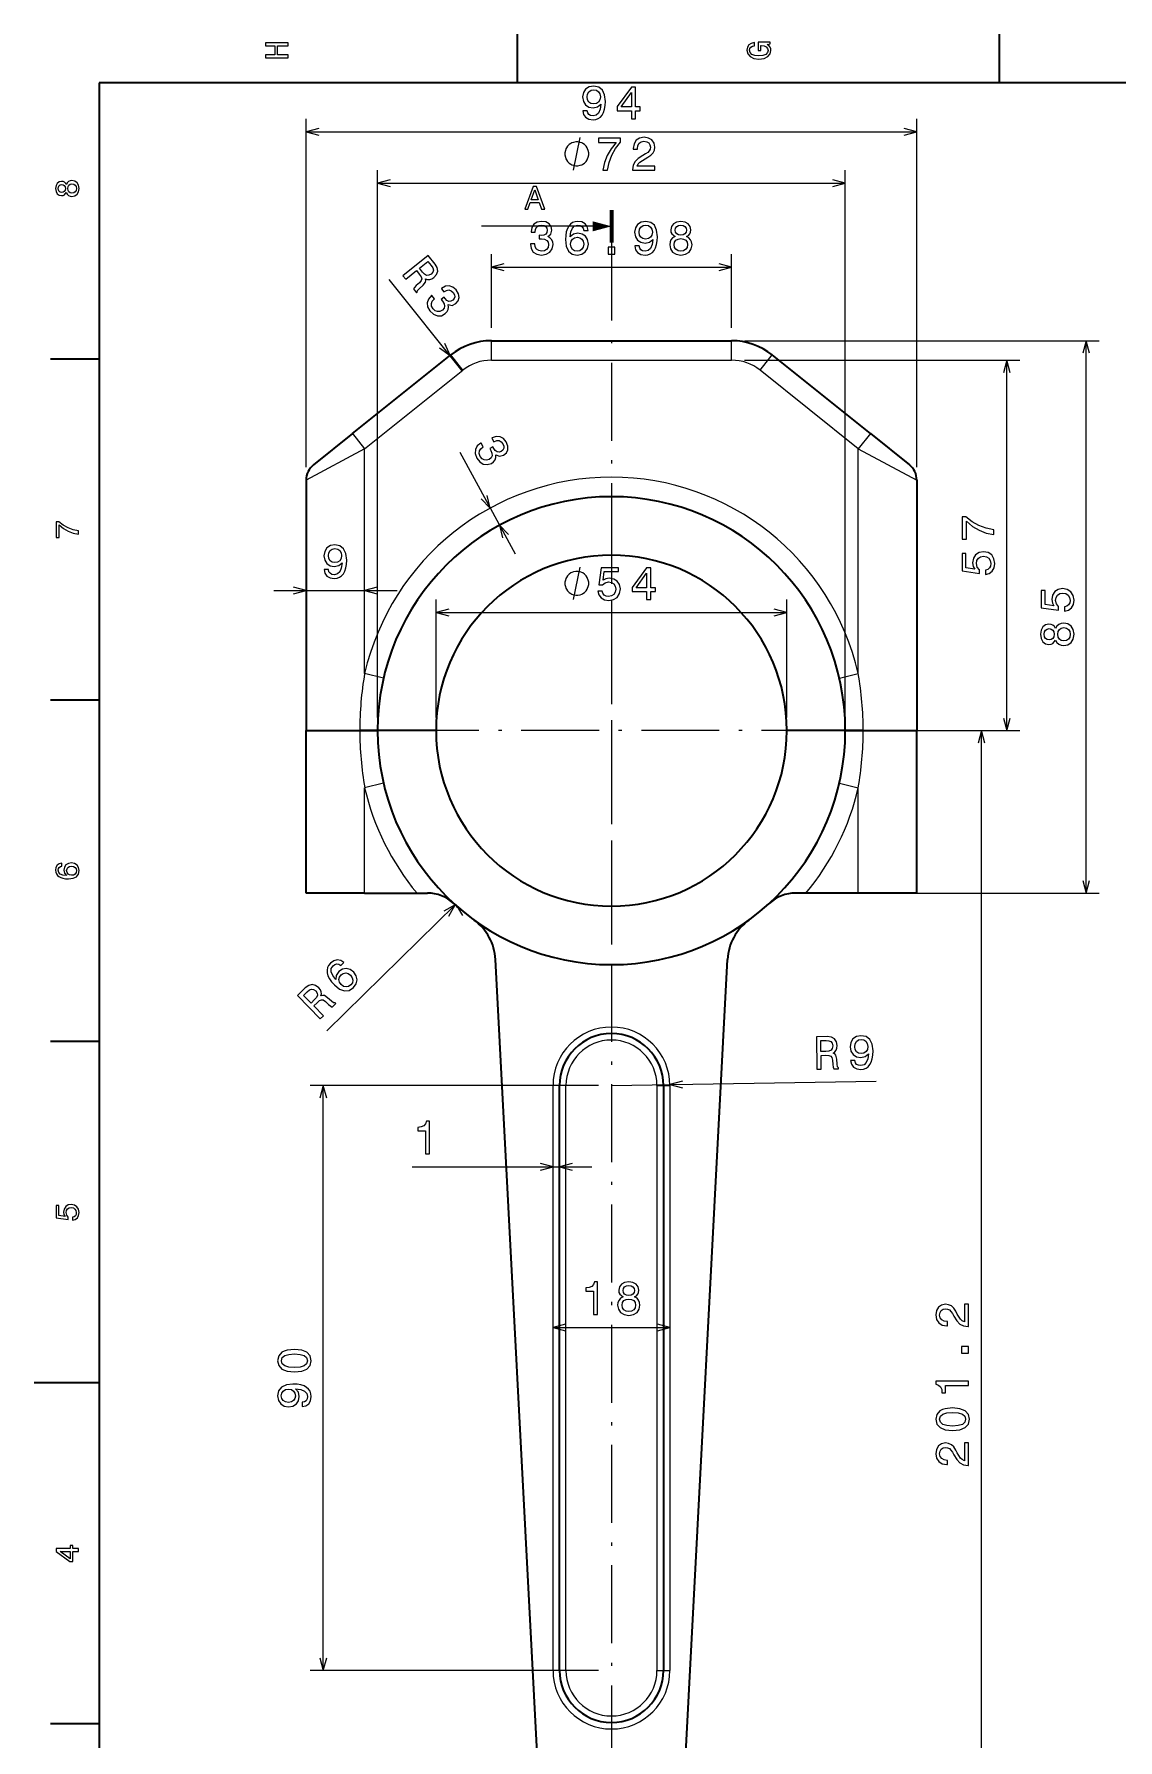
# Model space of a CAD drawing. Extents: x 0 to 594, y 0 to 420.
# Drawn here: x 0 to 166.8, y 155.1 to 417.5 of the extents above; entities that cross this region are included whole.
import ezdxf

# ---------------------------------------------------------------- set-up
doc = ezdxf.new("R2010")
doc.units = 0
doc.linetypes.add('DASHDOT', pattern=[18.5, 12, -3, 0.5, -3])

msp = doc.modelspace()

# ---------------------------------------------------------------- linework, layer by layer
at = {"color": 7, "lineweight": 35, "ltscale": 0.1875}
for p, q in [((74.4, 410), (74.4, 417.5)), ((148.6, 410), (148.6, 417.5)), ((10, 367.5), (2.5, 367.5)), ((10, 315), (2.5, 315)), ((10, 262.5), (2.5, 262.5)), ((10, 157.5), (2.5, 157.5))]:
    msp.add_line(p, q, dxfattribs=at)
at = {"color": 7, "lineweight": 35}
for p, q in [((584, 410), (10, 410)), ((10, 410), (10, 10)), ((70.39, 370.33), (107.38, 370.33)), ((41.88, 348.88), (41.88, 310.33)), ((135.88, 348.88), (135.88, 310.33)), ((41.88, 285.33), (41.88, 310.33)), ((135.88, 285.33), (135.88, 310.33)), ((78.4, 134.53), (71.03, 275.13)), ((99.37, 134.53), (106.74, 275.13)), ((80.88, 165.73), (80.88, 255.73)), ((96.88, 255.73), (96.88, 165.73))]:
    msp.add_line(p, q, dxfattribs=at)
at = {"color": 7, "lineweight": 13}
for p, q in [((41.88, 350.88), (41.88, 404.47)), ((135.88, 350.88), (135.88, 404.47)), ((41.88, 402.47), (135.88, 402.47)), ((52.88, 312.33), (52.88, 396.58)), ((124.88, 312.33), (124.88, 396.58)), ((52.88, 394.58), (124.88, 394.58)), ((70.39, 381.66), (107.38, 381.66)), ((109.38, 370.33), (163.95, 370.33)), ((161.95, 285.33), (161.95, 370.33)), ((70.39, 367.33), (107.38, 367.33)), ((109.38, 367.33), (151.75, 367.33)), ((149.75, 310.33), (149.75, 367.33)), ((50.88, 319.1), (50.88, 353.68)), ((126.88, 319.1), (126.88, 353.68)), ((61.88, 328.5), (115.88, 328.5)), ((125.98, 310.33), (147.83, 310.33)), ((126.88, 310.33), (151.75, 310.33)), ((145.83, 109.13), (145.83, 310.33)), ((64.84, 283.52), (45.05, 264.17)), ((128.88, 285.33), (163.95, 285.33)), ((86.88, 255.73), (42.52, 255.73)), ((44.52, 165.73), (44.52, 255.73)), ((79.88, 165.73), (79.88, 255.73)), ((81.88, 165.73), (81.88, 255.73)), ((88.88, 255.73), (129.65, 256.39)), ((95.88, 255.73), (95.88, 165.73)), ((97.88, 255.73), (97.88, 165.73)), ((58.19, 243.22), (85.88, 243.22)), ((86.88, 165.73), (42.52, 165.73))]:
    msp.add_line(p, q, dxfattribs=at)
at = {"color": 7, "lineweight": 100, "ltscale": 0.125}
msp.add_line((88.88, 390.43), (88.88, 385.43), dxfattribs=at)
at = {"color": 7, "lineweight": 13, "ltscale": 0.427555}
msp.add_line((85.99, 387.93), (68.88, 387.93), dxfattribs=at)
at = {"color": 7, "lineweight": 13, "ltscale": 0.283294}
for p, q in [((70.39, 372.33), (70.39, 383.66)), ((107.38, 372.33), (107.38, 383.66))]:
    msp.add_line(p, q, dxfattribs=at)
at = {"color": 7, "linetype": 'DASHDOT', "lineweight": 13}
for p, q in [((88.88, 385.43), (88.88, 37.25)), ((88.88, 345.43), (88.88, 275.23)), ((123.98, 310.33), (53.78, 310.33))]:
    msp.add_line(p, q, dxfattribs=at)
at = {"color": 7, "lineweight": 13, "ltscale": 0.45}
for p, q in [((65.91, 365.7), (54.66, 379.76)), ((79.88, 218.51), (97.88, 218.51))]:
    msp.add_line(p, q, dxfattribs=at)
at = {"color": 7, "lineweight": 13, "ltscale": 0.075}
for p, q in [((70.39, 367.33), (70.39, 370.33)), ((107.38, 367.33), (107.38, 370.33)), ((66.02, 365.79), (64.14, 368.13)), ((111.75, 365.79), (113.62, 368.13)), ((49.01, 356.03), (50.88, 353.68)), ((128.76, 356.03), (126.88, 353.68)), ((53.81, 318.43), (50.88, 319.1)), ((123.96, 318.43), (126.88, 319.1)), ((53.81, 302.23), (50.88, 301.55)), ((123.96, 302.23), (126.88, 301.55))]:
    msp.add_line(p, q, dxfattribs=at)
at = {"color": 7, "lineweight": 35, "ltscale": 0.484555}
for p, q in [((49.01, 356.03), (64.14, 368.13)), ((128.76, 356.03), (113.62, 368.13))]:
    msp.add_line(p, q, dxfattribs=at)
at = {"color": 7, "lineweight": 13, "ltscale": 0.484554}
for p, q in [((50.88, 353.68), (66.02, 365.79)), ((126.88, 353.68), (111.75, 365.79))]:
    msp.add_line(p, q, dxfattribs=at)
at = {"color": 7, "lineweight": 35, "ltscale": 0.192094}
for p, q in [((49.01, 356.03), (43.01, 351.23)), ((128.76, 356.03), (134.76, 351.23))]:
    msp.add_line(p, q, dxfattribs=at)
at = {"color": 7, "lineweight": 13, "ltscale": 0.254999}
for p, q in [((50.88, 353.68), (41.88, 348.88)), ((126.88, 353.68), (135.88, 348.88))]:
    msp.add_line(p, q, dxfattribs=at)
at = {"color": 7, "lineweight": 13, "ltscale": 0.445341}
msp.add_line((65.52, 353.19), (74.05, 337.54), dxfattribs=at)
at = {"color": 7, "lineweight": 13, "ltscale": 0.475}
msp.add_line((36.88, 331.89), (55.88, 331.89), dxfattribs=at)
at = {"color": 7, "lineweight": 13, "ltscale": 0.45447}
for p, q in [((61.88, 312.33), (61.88, 330.5)), ((115.88, 312.33), (115.88, 330.5))]:
    msp.add_line(p, q, dxfattribs=at)
at = {"color": 7, "lineweight": 35, "ltscale": 0.20625}
for p, q in [((41.88, 310.33), (50.13, 310.33)), ((127.63, 310.33), (135.88, 310.33)), ((127.63, 310.33), (135.88, 310.33))]:
    msp.add_line(p, q, dxfattribs=at)
at = {"color": 7, "lineweight": 35, "ltscale": 0.206251}
msp.add_line((41.88, 310.33), (50.13, 310.33), dxfattribs=at)
at = {"color": 7, "lineweight": 35, "ltscale": 0.06875}
for p, q in [((50.13, 310.33), (52.88, 310.33)), ((127.63, 310.33), (124.88, 310.33)), ((124.88, 310.33), (127.63, 310.33))]:
    msp.add_line(p, q, dxfattribs=at)
at = {"color": 7, "lineweight": 35, "ltscale": 0.068749}
msp.add_line((52.88, 310.33), (50.13, 310.33), dxfattribs=at)
at = {"color": 7, "lineweight": 35, "ltscale": 0.225}
for p, q in [((61.88, 310.33), (52.88, 310.33)), ((61.88, 310.33), (52.88, 310.33)), ((124.88, 310.33), (115.88, 310.33)), ((124.88, 310.33), (115.88, 310.33)), ((50.88, 285.33), (41.88, 285.33)), ((135.88, 285.33), (126.88, 285.33))]:
    msp.add_line(p, q, dxfattribs=at)
at = {"color": 7, "lineweight": 13, "ltscale": 0.405626}
for p, q in [((50.88, 285.33), (50.88, 301.55)), ((126.88, 285.33), (126.88, 301.55))]:
    msp.add_line(p, q, dxfattribs=at)
at = {"color": 7, "lineweight": 35, "ltscale": 0.201669}
for p, q in [((50.88, 285.33), (58.95, 285.33)), ((126.88, 285.33), (118.82, 285.33))]:
    msp.add_line(p, q, dxfattribs=at)
at = {"color": 7, "lineweight": 35, "ltscale": 0.0399}
for p, q in [((58.95, 285.33), (60.55, 285.33)), ((118.82, 285.33), (117.22, 285.33))]:
    msp.add_line(p, q, dxfattribs=at)
at = {"color": 7, "lineweight": 13, "ltscale": 0.025}
for p, q in [((80.88, 255.73), (79.88, 255.73)), ((81.88, 255.73), (80.88, 255.73)), ((95.88, 255.73), (96.88, 255.73)), ((96.88, 255.73), (97.88, 255.73)), ((80.88, 165.73), (79.88, 165.73)), ((81.88, 165.73), (80.88, 165.73)), ((95.88, 165.73), (96.88, 165.73)), ((96.88, 165.73), (97.88, 165.73))]:
    msp.add_line(p, q, dxfattribs=at)
at = {"color": 7, "lineweight": 35, "ltscale": 0.25}
msp.add_line((10, 210), (0, 210), dxfattribs=at)
at = {"color": 7, "lineweight": 13}
for points in [[(39.13, 413.83), (39.13, 414.3), (37.49, 414.3), (37.49, 415.7), (39.13, 415.7), (39.13, 416.16), (35.63, 416.16), (35.63, 415.7), (37.06, 415.7), (37.06, 414.3), (35.63, 414.3), (35.63, 413.83)], [(112.86, 415.92), (113.33, 416.01), (113.33, 416.26), (111.44, 416.26), (111.44, 414.98), (111.87, 414.98), (111.87, 415.77), (111.9, 415.77), (112.36, 415.71), (112.71, 415.55), (112.92, 415.3), (113, 414.99), (112.9, 414.65), (112.63, 414.38), (112.18, 414.21), (111.57, 414.15), (110.96, 414.21), (110.51, 414.38), (110.24, 414.65), (110.14, 415.02), (110.19, 415.27), (110.33, 415.48), (110.57, 415.63), (110.89, 415.72), (110.89, 416.22), (110.4, 416.08), (110.04, 415.84), (109.82, 415.49), (109.74, 415.05), (109.86, 414.48), (110.23, 414.04), (110.81, 413.76), (111.58, 413.67), (112.36, 413.76), (112.94, 414.04), (113.31, 414.45), (113.43, 414.96), (113.39, 415.25), (113.29, 415.51), (113.11, 415.73)], [(84.49, 405.71), (84.59, 405.14), (84.9, 404.7), (85.39, 404.43), (86.04, 404.33), (86.47, 404.38), (86.85, 404.51), (87.17, 404.73), (87.45, 405.05), (87.66, 405.44), (87.82, 405.93), (87.92, 406.5), (87.95, 407.14), (87.83, 408.16), (87.48, 408.9), (86.91, 409.35), (86.14, 409.51), (85.44, 409.38), (84.9, 409.03), (84.56, 408.5), (84.44, 407.83), (84.56, 407.14), (84.9, 406.61), (85.4, 406.28), (86.04, 406.17), (86.72, 406.31), (87.23, 406.73), (87.12, 405.93), (86.88, 405.36), (86.53, 405.02), (86.05, 404.91), (85.67, 404.96), (85.4, 405.12), (85.22, 405.37), (85.15, 405.71)], [(85.14, 407.84), (85.21, 408.28), (85.42, 408.64), (85.73, 408.86), (86.14, 408.94), (86.57, 408.86), (86.89, 408.64), (87.09, 408.29), (87.17, 407.84), (87.09, 407.39), (86.89, 407.05), (86.56, 406.84), (86.12, 406.77), (85.72, 406.84), (85.42, 407.05), (85.21, 407.38)], [(91.95, 404.47), (92.6, 404.47), (92.6, 405.71), (93.31, 405.71), (93.31, 406.29), (92.6, 406.29), (92.6, 409.36), (91.94, 409.36), (89.75, 406.34), (89.75, 405.71), (91.95, 405.71)], [(90.36, 406.29), (91.95, 408.53), (91.95, 406.29)], [(92.13, 396.58), (95.56, 396.58), (95.56, 397.2), (92.85, 397.2), (93, 397.54), (93.26, 397.82), (94.06, 398.33), (94.48, 398.55), (94.96, 398.86), (95.3, 399.22), (95.49, 399.64), (95.56, 400.13), (95.44, 400.73), (95.1, 401.21), (94.58, 401.51), (93.91, 401.62), (93.22, 401.49), (92.7, 401.16), (92.36, 400.62), (92.24, 399.9), (92.24, 399.8), (92.9, 399.8), (92.9, 399.86), (92.96, 400.35), (93.16, 400.71), (93.47, 400.94), (93.88, 401.02), (94.3, 400.95), (94.61, 400.77), (94.81, 400.49), (94.88, 400.13), (94.83, 399.8), (94.69, 399.52), (94.46, 399.28), (94.14, 399.06), (93.72, 398.83), (93.01, 398.38), (92.52, 397.91), (92.22, 397.33), (92.13, 396.6)], [(85.38, 399.08), (85.38, 399.25), (85.3, 399.58), (85.21, 399.83), (85.13, 400), (84.96, 400.25), (84.71, 400.5), (84.46, 400.66), (84.3, 400.75), (84.05, 400.83), (83.71, 400.91), (83.55, 400.91), (83.38, 400.91), (83.05, 400.83), (82.8, 400.75), (82.63, 400.66), (82.38, 400.5), (82.13, 400.25), (81.96, 400), (81.88, 399.83), (81.8, 399.58), (81.71, 399.25), (81.71, 399.08), (81.71, 398.91), (81.8, 398.58), (81.88, 398.33), (81.96, 398.16), (82.13, 397.91), (82.38, 397.66), (82.63, 397.5), (82.8, 397.41), (83.05, 397.33), (83.38, 397.25), (83.55, 397.25), (83.71, 397.25), (84.05, 397.33), (84.3, 397.41), (84.46, 397.5), (84.71, 397.66), (84.96, 397.91), (85.13, 398.16), (85.21, 398.33), (85.3, 398.58), (85.38, 398.91)], [(87.55, 396.58), (88.27, 396.58), (88.51, 397.77), (88.93, 398.88), (89.52, 399.91), (90.29, 400.88), (90.29, 401.47), (86.86, 401.47), (86.86, 400.82), (89.6, 400.82), (88.81, 399.84), (88.21, 398.83), (87.79, 397.75)], [(4.95, 393.12), (5.09, 392.87), (5.28, 392.69), (5.53, 392.58), (5.83, 392.54), (6.28, 392.63), (6.63, 392.86), (6.85, 393.24), (6.93, 393.75), (6.85, 394.26), (6.63, 394.64), (6.28, 394.87), (5.83, 394.96), (5.53, 394.91), (5.28, 394.81), (5.09, 394.63), (4.95, 394.38), (4.83, 394.58), (4.66, 394.72), (4.46, 394.8), (4.21, 394.83), (3.85, 394.75), (3.57, 394.54), (3.38, 394.2), (3.31, 393.75), (3.38, 393.3), (3.57, 392.95), (3.85, 392.74), (4.21, 392.66), (4.46, 392.69), (4.66, 392.77)], [(4.25, 393.14), (4.03, 393.18), (3.86, 393.3), (3.75, 393.49), (3.71, 393.75), (3.75, 394), (3.86, 394.19), (4.03, 394.31), (4.25, 394.36), (4.48, 394.31), (4.65, 394.19), (4.77, 394), (4.81, 393.75), (4.77, 393.49), (4.65, 393.3), (4.48, 393.18)], [(5.82, 393.03), (5.55, 393.07), (5.35, 393.22), (5.22, 393.45), (5.17, 393.75), (5.22, 394.05), (5.35, 394.27), (5.55, 394.42), (5.82, 394.47), (6.11, 394.42), (6.32, 394.27), (6.47, 394.05), (6.51, 393.75), (6.47, 393.45), (6.32, 393.22), (6.11, 393.07)], [(75.54, 390.55), (76, 390.55), (76.37, 391.58), (77.76, 391.58), (78.13, 390.55), (78.61, 390.55), (77.33, 394.06), (76.81, 394.06)], [(76.53, 392.01), (77.07, 393.55), (77.61, 392.01)], [(76.39, 385.23), (76.39, 385.18), (76.51, 384.49), (76.85, 383.97), (77.38, 383.64), (78.09, 383.51), (78.84, 383.64), (79.4, 383.95), (79.76, 384.46), (79.89, 385.11), (79.83, 385.53), (79.67, 385.88), (79.41, 386.14), (79.07, 386.34), (79.53, 386.73), (79.7, 387.35), (79.59, 387.91), (79.28, 388.33), (78.78, 388.6), (78.09, 388.69), (77.44, 388.58), (76.94, 388.26), (76.62, 387.76), (76.51, 387.09), (76.51, 387.04), (77.15, 387.04), (77.21, 387.5), (77.39, 387.83), (77.7, 388.03), (78.12, 388.1), (78.5, 388.05), (78.77, 387.89), (78.94, 387.65), (79, 387.32), (78.94, 386.96), (78.76, 386.73), (78.46, 386.58), (78.05, 386.54), (77.77, 386.55), (77.77, 385.98), (78.12, 385.99), (78.58, 385.93), (78.92, 385.75), (79.12, 385.47), (79.19, 385.11), (79.11, 384.69), (78.9, 384.38), (78.57, 384.18), (78.13, 384.12), (77.68, 384.19), (77.34, 384.41), (77.14, 384.75), (77.06, 385.23)], [(85.28, 387.31), (85.14, 387.89), (84.82, 388.33), (84.33, 388.6), (83.7, 388.69), (83.27, 388.64), (82.9, 388.51), (82.58, 388.28), (82.31, 387.97), (82.09, 387.57), (81.93, 387.09), (81.83, 386.52), (81.8, 385.88), (81.92, 384.85), (82.27, 384.11), (82.84, 383.66), (83.62, 383.51), (84.32, 383.64), (84.85, 383.98), (85.2, 384.51), (85.32, 385.19), (85.2, 385.88), (84.86, 386.4), (84.35, 386.73), (83.72, 386.85), (83.03, 386.7), (82.52, 386.29), (82.63, 387.09), (82.86, 387.66), (83.21, 387.99), (83.7, 388.11), (84.06, 388.05), (84.34, 387.9), (84.52, 387.65), (84.61, 387.31)], [(92.49, 384.9), (92.6, 384.33), (92.91, 383.89), (93.4, 383.61), (94.05, 383.51), (94.47, 383.56), (94.85, 383.69), (95.18, 383.92), (95.45, 384.23), (95.67, 384.63), (95.83, 385.12), (95.92, 385.68), (95.96, 386.33), (95.83, 387.35), (95.48, 388.09), (94.92, 388.53), (94.15, 388.69), (93.44, 388.56), (92.91, 388.22), (92.56, 387.68), (92.45, 387.01), (92.56, 386.32), (92.9, 385.8), (93.41, 385.47), (94.05, 385.36), (94.72, 385.49), (95.24, 385.91), (95.12, 385.11), (94.89, 384.54), (94.54, 384.2), (94.05, 384.1), (93.68, 384.15), (93.41, 384.31), (93.23, 384.56), (93.15, 384.9)], [(98.66, 386.35), (98.3, 386.15), (98.04, 385.87), (97.89, 385.52), (97.84, 385.09), (97.95, 384.45), (98.28, 383.95), (98.82, 383.64), (99.56, 383.51), (100.29, 383.64), (100.83, 383.95), (101.16, 384.45), (101.28, 385.09), (101.22, 385.52), (101.07, 385.87), (100.81, 386.15), (100.45, 386.35), (100.74, 386.52), (100.94, 386.76), (101.06, 387.05), (101.11, 387.4), (100.99, 387.92), (100.69, 388.33), (100.2, 388.59), (99.56, 388.69), (98.91, 388.59), (98.42, 388.33), (98.11, 387.92), (98, 387.4), (98.04, 387.05), (98.16, 386.76)], [(84.62, 385.18), (84.54, 384.73), (84.34, 384.39), (84.01, 384.15), (83.61, 384.08), (83.19, 384.15), (82.86, 384.38), (82.65, 384.72), (82.59, 385.18), (82.66, 385.62), (82.86, 385.96), (83.19, 386.18), (83.64, 386.26), (84.03, 386.18), (84.34, 385.97), (84.54, 385.63)], [(93.15, 387.02), (93.22, 387.47), (93.42, 387.82), (93.74, 388.05), (94.15, 388.12), (94.57, 388.05), (94.9, 387.82), (95.1, 387.48), (95.18, 387.03), (95.1, 386.58), (94.9, 386.24), (94.57, 386.03), (94.13, 385.96), (93.73, 386.03), (93.42, 386.24), (93.22, 386.57)], [(98.53, 385.11), (98.59, 385.49), (98.8, 385.78), (99.13, 385.96), (99.56, 386.03), (99.98, 385.96), (100.31, 385.78), (100.52, 385.49), (100.59, 385.11), (100.52, 384.69), (100.31, 384.39), (99.98, 384.18), (99.56, 384.12), (99.13, 384.18), (98.8, 384.39), (98.59, 384.69)], [(98.69, 387.35), (98.74, 387.66), (98.92, 387.91), (99.19, 388.06), (99.56, 388.12), (99.92, 388.06), (100.19, 387.91), (100.36, 387.66), (100.43, 387.35), (100.36, 387.02), (100.19, 386.77), (99.92, 386.6), (99.56, 386.55), (99.19, 386.61), (98.92, 386.77), (98.74, 387.02)], [(56.78, 380.31), (57.2, 379.79), (58.85, 381.11), (59.27, 380.58), (59.57, 380.17), (59.69, 379.86), (59.61, 379.57), (59.33, 379.25), (58.84, 378.82), (58.54, 378.52), (58.39, 378.29), (58.87, 377.7), (58.97, 377.79), (59.03, 378.04), (59.28, 378.32), (59.88, 378.87), (60.27, 379.34), (60.32, 379.58), (60.26, 379.87), (60.58, 379.76), (60.9, 379.76), (61.23, 379.86), (61.56, 380.06), (61.97, 380.52), (62.14, 381.03), (62.06, 381.57), (61.73, 382.13), (60.68, 383.44)], [(88.39, 383.66), (89.38, 383.66), (89.38, 384.73), (88.39, 384.73)], [(61.13, 381.9), (61.37, 381.53), (61.46, 381.2), (61.38, 380.89), (61.11, 380.59), (60.74, 380.39), (60.42, 380.38), (60.12, 380.56), (59.8, 380.89), (59.32, 381.49), (60.62, 382.53)], [(61.21, 377.29), (61.17, 377.26), (60.7, 376.74), (60.51, 376.15), (60.58, 375.53), (60.93, 374.9), (61.49, 374.39), (62.09, 374.15), (62.71, 374.18), (63.3, 374.49), (63.59, 374.8), (63.76, 375.14), (63.81, 375.51), (63.74, 375.9), (64.34, 375.77), (64.93, 376.03), (65.3, 376.47), (65.44, 376.97), (65.33, 377.54), (64.97, 378.13), (64.48, 378.57), (63.92, 378.76), (63.32, 378.7), (62.73, 378.36), (62.69, 378.33), (63.09, 377.83), (63.49, 378.07), (63.86, 378.13), (64.21, 378.02), (64.53, 377.74), (64.72, 377.41), (64.78, 377.1), (64.69, 376.82), (64.47, 376.56), (64.15, 376.39), (63.86, 376.38), (63.56, 376.52), (63.27, 376.82), (63.1, 377.04), (62.65, 376.68), (62.88, 376.42), (63.12, 376.02), (63.19, 375.65), (63.1, 375.32), (62.86, 375.03), (62.48, 374.83), (62.11, 374.8), (61.75, 374.94), (61.43, 375.24), (61.2, 375.64), (61.16, 376.04), (61.3, 376.41), (61.62, 376.77)], [(68.83, 354.58), (68.78, 354.56), (68.23, 354.13), (67.94, 353.58), (67.9, 352.96), (68.13, 352.28), (68.6, 351.68), (69.14, 351.34), (69.76, 351.26), (70.39, 351.46), (70.74, 351.71), (70.96, 352.02), (71.07, 352.37), (71.08, 352.77), (71.65, 352.54), (72.27, 352.7), (72.71, 353.06), (72.94, 353.53), (72.93, 354.1), (72.68, 354.76), (72.27, 355.27), (71.75, 355.56), (71.15, 355.6), (70.51, 355.37), (70.47, 355.35), (70.78, 354.79), (71.21, 354.96), (71.59, 354.95), (71.91, 354.78), (72.18, 354.44), (72.31, 354.09), (72.3, 353.77), (72.17, 353.51), (71.91, 353.29), (71.57, 353.18), (71.28, 353.22), (71, 353.42), (70.77, 353.76), (70.64, 354.01), (70.14, 353.74), (70.32, 353.43), (70.48, 353), (70.49, 352.62), (70.34, 352.31), (70.06, 352.07), (69.65, 351.94), (69.28, 351.98), (68.95, 352.17), (68.68, 352.53), (68.53, 352.96), (68.56, 353.36), (68.76, 353.71), (69.14, 354)], [(6.83, 340.55), (6.83, 341.06), (6, 341.22), (5.22, 341.52), (4.5, 341.93), (3.83, 342.47), (3.41, 342.47), (3.41, 340.07), (3.87, 340.07), (3.87, 341.99), (4.55, 341.43), (5.26, 341.01), (6.02, 340.72)], [(147.75, 340.49), (147.75, 341.22), (146.56, 341.46), (145.45, 341.88), (144.42, 342.47), (143.45, 343.24), (142.86, 343.24), (142.86, 339.81), (143.51, 339.81), (143.51, 342.55), (144.48, 341.75), (145.5, 341.16), (146.58, 340.74)], [(44.65, 335.13), (44.76, 334.56), (45.07, 334.12), (45.56, 333.85), (46.21, 333.75), (46.64, 333.8), (47.02, 333.93), (47.34, 334.15), (47.62, 334.47), (47.83, 334.87), (47.99, 335.36), (48.08, 335.92), (48.12, 336.57), (48, 337.58), (47.64, 338.32), (47.08, 338.77), (46.31, 338.93), (45.61, 338.8), (45.07, 338.45), (44.73, 337.92), (44.61, 337.25), (44.73, 336.56), (45.06, 336.03), (45.57, 335.7), (46.21, 335.59), (46.89, 335.73), (47.4, 336.15), (47.28, 335.35), (47.05, 334.78), (46.7, 334.44), (46.22, 334.33), (45.84, 334.38), (45.57, 334.54), (45.39, 334.79), (45.32, 335.13)], [(45.31, 337.26), (45.38, 337.71), (45.58, 338.06), (45.9, 338.28), (46.31, 338.36), (46.74, 338.28), (47.06, 338.06), (47.26, 337.71), (47.34, 337.27), (47.26, 336.81), (47.06, 336.47), (46.73, 336.26), (46.29, 336.19), (45.89, 336.26), (45.58, 336.47), (45.38, 336.8)], [(146.44, 334.37), (147.03, 334.53), (147.5, 334.88), (147.78, 335.4), (147.89, 336.06), (147.76, 336.79), (147.41, 337.36), (146.85, 337.72), (146.13, 337.86), (145.46, 337.73), (144.93, 337.39), (144.59, 336.85), (144.47, 336.15), (144.56, 335.61), (144.79, 335.19), (143.45, 335.39), (143.45, 337.58), (142.86, 337.58), (142.86, 334.91), (145.51, 334.51), (145.51, 335.09), (145.17, 335.51), (145.05, 336.04), (145.13, 336.5), (145.36, 336.86), (145.71, 337.08), (146.16, 337.16), (146.62, 337.08), (146.97, 336.85), (147.19, 336.5), (147.27, 336.04), (147.22, 335.66), (147.06, 335.36), (146.8, 335.15), (146.44, 335.04)], [(85.38, 333), (85.38, 333.17), (85.3, 333.5), (85.21, 333.75), (85.13, 333.92), (84.96, 334.17), (84.71, 334.42), (84.46, 334.59), (84.3, 334.67), (84.05, 334.75), (83.71, 334.84), (83.55, 334.84), (83.38, 334.84), (83.05, 334.75), (82.8, 334.67), (82.63, 334.59), (82.38, 334.42), (82.13, 334.17), (81.96, 333.92), (81.88, 333.75), (81.8, 333.5), (81.71, 333.17), (81.71, 333), (81.71, 332.84), (81.8, 332.5), (81.88, 332.25), (81.96, 332.09), (82.13, 331.84), (82.38, 331.59), (82.63, 331.42), (82.8, 331.34), (83.05, 331.25), (83.38, 331.17), (83.55, 331.17), (83.71, 331.17), (84.05, 331.25), (84.3, 331.34), (84.46, 331.42), (84.71, 331.59), (84.96, 331.84), (85.13, 332.09), (85.21, 332.25), (85.3, 332.5), (85.38, 332.84)], [(86.76, 331.81), (86.92, 331.22), (87.27, 330.76), (87.79, 330.47), (88.45, 330.36), (89.18, 330.49), (89.75, 330.84), (90.11, 331.41), (90.25, 332.13), (90.13, 332.8), (89.78, 333.32), (89.24, 333.66), (88.54, 333.78), (88, 333.7), (87.58, 333.46), (87.78, 334.81), (89.97, 334.81), (89.97, 335.4), (87.3, 335.4), (86.91, 332.75), (87.48, 332.75), (87.9, 333.08), (88.43, 333.21), (88.89, 333.13), (89.25, 332.9), (89.47, 332.54), (89.55, 332.09), (89.47, 331.64), (89.24, 331.28), (88.89, 331.06), (88.43, 330.98), (88.05, 331.03), (87.76, 331.2), (87.54, 331.46), (87.43, 331.81)], [(94.28, 330.5), (94.93, 330.5), (94.93, 331.74), (95.64, 331.74), (95.64, 332.32), (94.93, 332.32), (94.93, 335.4), (94.27, 335.4), (92.08, 332.38), (92.08, 331.74), (94.28, 331.74)], [(92.69, 332.32), (94.28, 334.56), (94.28, 332.32)], [(158.64, 328.71), (159.23, 328.87), (159.69, 329.22), (159.98, 329.74), (160.09, 330.4), (159.96, 331.13), (159.61, 331.7), (159.04, 332.06), (158.32, 332.19), (157.65, 332.07), (157.13, 331.73), (156.79, 331.19), (156.67, 330.49), (156.75, 329.95), (156.99, 329.53), (155.64, 329.73), (155.64, 331.92), (155.05, 331.92), (155.05, 329.25), (157.7, 328.85), (157.7, 329.43), (157.37, 329.85), (157.24, 330.38), (157.32, 330.84), (157.55, 331.19), (157.91, 331.42), (158.36, 331.5), (158.81, 331.42), (159.17, 331.19), (159.39, 330.83), (159.47, 330.38), (159.42, 330), (159.25, 329.7), (158.99, 329.49), (158.64, 329.38)], [(157.25, 324.26), (157.45, 323.9), (157.73, 323.64), (158.09, 323.49), (158.51, 323.44), (159.15, 323.55), (159.65, 323.88), (159.97, 324.42), (160.09, 325.16), (159.97, 325.88), (159.65, 326.43), (159.15, 326.76), (158.51, 326.88), (158.09, 326.82), (157.73, 326.67), (157.45, 326.41), (157.25, 326.05), (157.08, 326.34), (156.84, 326.54), (156.55, 326.66), (156.2, 326.71), (155.69, 326.59), (155.28, 326.29), (155.01, 325.8), (154.91, 325.16), (155.01, 324.51), (155.28, 324.02), (155.69, 323.71), (156.2, 323.6), (156.55, 323.64), (156.84, 323.76)], [(156.26, 324.29), (155.94, 324.34), (155.69, 324.52), (155.54, 324.79), (155.49, 325.16), (155.54, 325.52), (155.69, 325.79), (155.94, 325.96), (156.26, 326.03), (156.58, 325.96), (156.83, 325.79), (157, 325.52), (157.05, 325.16), (156.99, 324.79), (156.83, 324.52), (156.58, 324.34)], [(158.5, 324.13), (158.12, 324.19), (157.83, 324.4), (157.64, 324.72), (157.57, 325.16), (157.64, 325.58), (157.83, 325.91), (158.12, 326.12), (158.5, 326.19), (158.91, 326.12), (159.22, 325.91), (159.42, 325.58), (159.48, 325.16), (159.42, 324.72), (159.22, 324.4), (158.91, 324.19)], [(4.28, 289.96), (3.87, 289.86), (3.57, 289.64), (3.37, 289.3), (3.31, 288.86), (3.34, 288.56), (3.44, 288.3), (3.6, 288.07), (3.82, 287.88), (4.09, 287.73), (4.43, 287.62), (4.83, 287.55), (5.28, 287.53), (6, 287.61), (6.52, 287.86), (6.83, 288.26), (6.93, 288.8), (6.84, 289.29), (6.61, 289.66), (6.23, 289.9), (5.76, 289.99), (5.28, 289.9), (4.91, 289.67), (4.68, 289.31), (4.6, 288.87), (4.7, 288.39), (4.99, 288.03), (4.43, 288.11), (4.03, 288.27), (3.8, 288.52), (3.72, 288.86), (3.76, 289.11), (3.86, 289.3), (4.04, 289.43), (4.28, 289.5)], [(5.76, 289.5), (6.08, 289.45), (6.32, 289.3), (6.49, 289.08), (6.54, 288.8), (6.49, 288.5), (6.33, 288.27), (6.09, 288.12), (5.77, 288.08), (5.46, 288.13), (5.22, 288.27), (5.07, 288.5), (5.01, 288.82), (5.07, 289.09), (5.21, 289.3), (5.45, 289.45)], [(47.7, 274.67), (47.2, 274.99), (46.67, 275.08), (46.13, 274.93), (45.61, 274.56), (45.34, 274.22), (45.17, 273.87), (45.09, 273.48), (45.12, 273.06), (45.24, 272.63), (45.47, 272.17), (45.79, 271.7), (46.22, 271.22), (47.02, 270.57), (47.79, 270.28), (48.51, 270.36), (49.17, 270.8), (49.58, 271.38), (49.72, 271.99), (49.6, 272.62), (49.21, 273.19), (48.65, 273.59), (48.04, 273.74), (47.45, 273.61), (46.91, 273.25), (46.52, 272.67), (46.44, 272.02), (45.97, 272.66), (45.73, 273.23), (45.75, 273.72), (46.02, 274.14), (46.32, 274.36), (46.62, 274.44), (46.92, 274.38), (47.23, 274.21)], [(48.72, 272.69), (48.98, 272.31), (49.08, 271.93), (49.01, 271.53), (48.77, 271.2), (48.41, 270.95), (48.03, 270.89), (47.63, 270.99), (47.27, 271.27), (47.01, 271.64), (46.92, 272.02), (47, 272.41), (47.27, 272.78), (47.6, 272.99), (47.97, 273.06), (48.35, 272.96)], [(44.05, 266), (44.53, 266.46), (43.06, 267.97), (43.55, 268.45), (43.92, 268.79), (44.22, 268.94), (44.51, 268.89), (44.86, 268.64), (45.34, 268.2), (45.67, 267.92), (45.9, 267.8), (46.44, 268.33), (46.35, 268.43), (46.09, 268.46), (45.79, 268.69), (45.19, 269.23), (44.68, 269.57), (44.43, 269.59), (44.15, 269.51), (44.23, 269.84), (44.2, 270.16), (44.07, 270.47), (43.83, 270.78), (43.34, 271.14), (42.81, 271.26), (42.28, 271.13), (41.75, 270.74), (40.56, 269.57)], [(42.05, 270.17), (42.39, 270.45), (42.71, 270.57), (43.02, 270.52), (43.35, 270.28), (43.59, 269.93), (43.63, 269.62), (43.48, 269.29), (43.18, 268.95), (42.63, 268.41), (41.47, 269.6)], [(120.5, 258.24), (121.17, 258.25), (121.14, 260.37), (121.82, 260.38), (122.33, 260.36), (122.65, 260.27), (122.82, 260.03), (122.9, 259.61), (122.95, 258.96), (123, 258.54), (123.09, 258.29), (123.85, 258.3), (123.84, 258.44), (123.68, 258.63), (123.61, 259.01), (123.55, 259.81), (123.42, 260.41), (123.25, 260.59), (122.99, 260.73), (123.27, 260.91), (123.47, 261.17), (123.59, 261.49), (123.63, 261.87), (123.52, 262.47), (123.22, 262.92), (122.74, 263.19), (122.09, 263.27), (120.42, 263.24)], [(121.92, 262.66), (122.36, 262.62), (122.67, 262.49), (122.87, 262.24), (122.94, 261.84), (122.87, 261.42), (122.68, 261.17), (122.35, 261.03), (121.9, 260.99), (121.13, 260.98), (121.1, 262.64)], [(125.7, 259.57), (125.82, 259), (126.13, 258.57), (126.63, 258.3), (127.28, 258.21), (127.7, 258.27), (128.08, 258.4), (128.4, 258.63), (128.67, 258.95), (128.88, 259.35), (129.03, 259.85), (129.11, 260.41), (129.14, 261.06), (129, 262.07), (128.64, 262.81), (128.07, 263.25), (127.29, 263.39), (126.59, 263.25), (126.06, 262.9), (125.72, 262.36), (125.62, 261.69), (125.75, 261), (126.09, 260.48), (126.6, 260.15), (127.25, 260.05), (127.92, 260.2), (128.43, 260.63), (128.32, 259.83), (128.1, 259.25), (127.76, 258.91), (127.27, 258.79), (126.9, 258.84), (126.62, 258.99), (126.44, 259.24), (126.36, 259.58)], [(126.32, 261.7), (126.38, 262.15), (126.58, 262.51), (126.89, 262.74), (127.3, 262.82), (127.73, 262.75), (128.06, 262.53), (128.26, 262.19), (128.35, 261.74), (128.28, 261.29), (128.08, 260.95), (127.75, 260.73), (127.32, 260.65), (126.92, 260.72), (126.61, 260.92), (126.4, 261.25)], [(60.23, 245.22), (60.89, 245.22), (60.89, 250.25), (60.4, 250.25), (60.27, 249.82), (60.01, 249.52), (59.61, 249.35), (59.06, 249.29), (59.06, 248.78), (60.23, 248.78)], [(5.92, 235), (6.33, 235.11), (6.66, 235.36), (6.86, 235.72), (6.93, 236.18), (6.84, 236.69), (6.6, 237.09), (6.2, 237.34), (5.7, 237.44), (5.23, 237.35), (4.86, 237.11), (4.62, 236.73), (4.54, 236.24), (4.6, 235.87), (4.77, 235.57), (3.82, 235.72), (3.82, 237.25), (3.41, 237.25), (3.41, 235.38), (5.26, 235.1), (5.26, 235.5), (5.03, 235.8), (4.94, 236.17), (5, 236.49), (5.16, 236.74), (5.41, 236.9), (5.72, 236.95), (6.04, 236.9), (6.29, 236.73), (6.44, 236.49), (6.5, 236.17), (6.47, 235.9), (6.35, 235.7), (6.17, 235.54), (5.92, 235.47)], [(86.09, 220.51), (86.74, 220.51), (86.74, 225.54), (86.25, 225.54), (86.12, 225.11), (85.86, 224.81), (85.47, 224.64), (84.92, 224.58), (84.92, 224.07), (86.09, 224.07)], [(90.66, 223.2), (90.29, 223), (90.04, 222.72), (89.88, 222.37), (89.83, 221.94), (89.95, 221.3), (90.28, 220.8), (90.82, 220.49), (91.55, 220.36), (92.28, 220.49), (92.82, 220.8), (93.15, 221.3), (93.27, 221.94), (93.22, 222.37), (93.06, 222.72), (92.81, 223), (92.45, 223.2), (92.73, 223.38), (92.94, 223.61), (93.06, 223.9), (93.1, 224.25), (92.99, 224.77), (92.68, 225.18), (92.19, 225.44), (91.55, 225.54), (90.9, 225.44), (90.41, 225.18), (90.1, 224.77), (90, 224.25), (90.03, 223.9), (90.15, 223.61)], [(90.68, 224.2), (90.74, 224.51), (90.91, 224.76), (91.18, 224.91), (91.55, 224.97), (91.91, 224.91), (92.19, 224.76), (92.36, 224.51), (92.42, 224.2), (92.36, 223.87), (92.19, 223.62), (91.91, 223.46), (91.55, 223.4), (91.18, 223.46), (90.91, 223.62), (90.74, 223.87)], [(90.52, 221.96), (90.59, 222.34), (90.8, 222.63), (91.12, 222.81), (91.55, 222.88), (91.98, 222.81), (92.3, 222.63), (92.51, 222.34), (92.58, 221.96), (92.51, 221.55), (92.3, 221.24), (91.98, 221.03), (91.55, 220.97), (91.12, 221.03), (90.8, 221.24), (90.59, 221.55)], [(143.83, 218.64), (143.83, 222.08), (143.21, 222.08), (143.21, 219.36), (142.88, 219.51), (142.6, 219.77), (142.08, 220.57), (141.87, 221), (141.56, 221.47), (141.2, 221.81), (140.77, 222.01), (140.29, 222.08), (139.68, 221.96), (139.21, 221.62), (138.91, 221.1), (138.8, 220.43), (138.92, 219.74), (139.26, 219.21), (139.8, 218.87), (140.51, 218.76), (140.61, 218.76), (140.61, 219.41), (140.56, 219.41), (140.07, 219.48), (139.71, 219.67), (139.48, 219.98), (139.4, 220.39), (139.47, 220.81), (139.65, 221.12), (139.93, 221.32), (140.28, 221.39), (140.61, 221.34), (140.9, 221.21), (141.14, 220.98), (141.36, 220.66), (141.59, 220.23), (142.03, 219.53), (142.51, 219.03), (143.09, 218.74), (143.81, 218.64)], [(143.83, 214.57), (143.83, 215.56), (142.76, 215.56), (142.76, 214.57)], [(40.08, 211.66), (41.21, 211.77), (42.01, 212.1), (42.5, 212.64), (42.66, 213.39), (42.5, 214.14), (42.01, 214.68), (41.21, 215.01), (40.08, 215.12), (38.95, 215.01), (38.51, 214.87), (38.14, 214.68), (37.65, 214.14), (37.48, 213.39), (37.65, 212.64), (38.15, 212.1), (38.95, 211.77)], [(40.08, 212.35), (39.2, 212.41), (38.58, 212.59), (38.21, 212.91), (38.08, 213.39), (38.21, 213.87), (38.58, 214.19), (39.2, 214.37), (40.08, 214.43), (40.96, 214.37), (41.58, 214.19), (41.95, 213.87), (42.07, 213.39), (41.95, 212.91), (41.58, 212.59), (40.96, 212.41)], [(143.83, 209.6), (143.83, 210.25), (138.8, 210.25), (138.8, 209.76), (139.24, 209.63), (139.53, 209.37), (139.71, 208.98), (139.76, 208.43), (140.28, 208.43), (140.28, 209.6)], [(41.28, 206.33), (41.85, 206.44), (42.29, 206.75), (42.56, 207.24), (42.66, 207.88), (42.61, 208.31), (42.48, 208.69), (42.26, 209.02), (41.94, 209.29), (41.55, 209.51), (41.06, 209.66), (40.49, 209.76), (39.85, 209.79), (38.83, 209.67), (38.09, 209.32), (37.64, 208.76), (37.48, 207.99), (37.61, 207.28), (37.96, 206.75), (38.49, 206.4), (39.16, 206.28), (39.85, 206.4), (40.38, 206.74), (40.71, 207.24), (40.82, 207.88), (40.68, 208.56), (40.26, 209.07), (41.06, 208.96), (41.63, 208.73), (41.97, 208.37), (42.08, 207.89), (42.03, 207.52), (41.87, 207.24), (41.62, 207.06), (41.28, 206.99)], [(39.15, 206.98), (38.71, 207.06), (38.35, 207.26), (38.13, 207.57), (38.05, 207.99), (38.13, 208.41), (38.35, 208.73), (38.7, 208.94), (39.15, 209.02), (39.6, 208.94), (39.94, 208.73), (40.15, 208.4), (40.22, 207.96), (40.15, 207.57), (39.94, 207.26), (39.61, 207.06)], [(141.39, 202.65), (142.52, 202.76), (143.33, 203.1), (143.82, 203.64), (143.98, 204.39), (143.82, 205.13), (143.33, 205.67), (142.52, 206), (141.39, 206.12), (140.27, 206), (139.82, 205.87), (139.45, 205.67), (138.96, 205.13), (138.8, 204.39), (138.96, 203.64), (139.46, 203.1), (140.27, 202.76)], [(141.39, 203.34), (140.52, 203.4), (139.89, 203.58), (139.53, 203.91), (139.4, 204.39), (139.53, 204.86), (139.89, 205.19), (140.52, 205.37), (141.39, 205.43), (142.27, 205.37), (142.9, 205.19), (143.27, 204.86), (143.39, 204.39), (143.27, 203.91), (142.9, 203.58), (142.27, 203.4)], [(143.83, 197.29), (143.83, 200.73), (143.21, 200.73), (143.21, 198.01), (142.88, 198.17), (142.6, 198.42), (142.08, 199.22), (141.87, 199.65), (141.56, 200.12), (141.2, 200.46), (140.77, 200.66), (140.29, 200.73), (139.68, 200.61), (139.21, 200.27), (138.91, 199.75), (138.8, 199.08), (138.92, 198.39), (139.26, 197.86), (139.8, 197.52), (140.51, 197.41), (140.61, 197.41), (140.61, 198.06), (140.56, 198.06), (140.07, 198.13), (139.71, 198.32), (139.48, 198.63), (139.4, 199.04), (139.47, 199.46), (139.65, 199.77), (139.93, 199.97), (140.28, 200.05), (140.61, 200), (140.9, 199.86), (141.14, 199.63), (141.36, 199.31), (141.59, 198.89), (142.03, 198.18), (142.51, 197.68), (143.09, 197.39), (143.81, 197.29)], [(6.83, 184.03), (6.83, 184.48), (5.97, 184.48), (5.97, 184.98), (5.56, 184.98), (5.56, 184.48), (3.41, 184.48), (3.41, 184.02), (5.52, 182.49), (5.97, 182.49), (5.97, 184.03)], [(5.56, 182.91), (3.99, 184.03), (5.56, 184.03)]]:
    msp.add_lwpolyline(points, close=True, dxfattribs=at)
for points in [[(43.82, 402.99), (41.88, 402.47), (43.82, 401.95)], [(83.05, 396.58), (84.05, 401.58)], [(133.95, 401.95), (135.88, 402.47), (133.95, 402.99)], [(54.82, 395.1), (52.88, 394.58), (54.82, 394.06)], [(122.95, 394.06), (124.88, 394.58), (122.95, 395.1)], [(72.32, 382.18), (70.39, 381.66), (72.32, 381.14)], [(105.44, 381.14), (107.38, 381.66), (105.44, 382.18)], [(162.46, 368.39), (161.95, 370.33), (161.43, 368.39)], [(62.42, 369.23), (64.03, 368.04), (63.23, 369.88)], [(150.27, 365.39), (149.75, 367.33), (149.23, 365.39)], [(68.84, 346.02), (70.22, 344.57), (69.75, 346.51)], [(73.03, 340.49), (71.65, 341.94), (72.12, 339.99)], [(83.05, 330.5), (84.05, 335.5)], [(39.95, 331.38), (41.88, 331.89), (39.95, 332.41)], [(52.82, 332.41), (50.88, 331.89), (52.82, 331.38)], [(63.82, 329.02), (61.88, 328.5), (63.82, 327.99)], [(113.95, 327.99), (115.88, 328.5), (113.95, 329.02)], [(146.35, 308.39), (145.83, 310.33), (145.32, 308.39)], [(149.23, 312.26), (149.75, 310.33), (150.27, 312.26)], [(161.43, 287.26), (161.95, 285.33), (162.46, 287.26)], [(63.82, 281.8), (64.84, 283.52), (63.09, 282.54)], [(45.04, 253.79), (44.52, 255.73), (44, 253.79)], [(99.81, 256.42), (97.88, 255.87), (99.82, 255.39)], [(77.95, 242.7), (79.88, 243.22), (77.95, 243.74)], [(82.82, 243.74), (80.88, 243.22), (82.82, 242.7)], [(81.82, 219.03), (79.88, 218.51), (81.82, 217.99)], [(95.95, 217.99), (97.88, 218.51), (95.95, 219.03)], [(44, 167.66), (44.52, 165.73), (45.04, 167.66)]]:
    msp.add_lwpolyline(points, dxfattribs=at)
at = {"color": 7, "lineweight": 35}
for centre, radius, start, end in [((70.39, 360.33), 10, 90, 128.6598), ((107.38, 360.33), 10, 51.3402, 90), ((44.88, 348.88), 3, 128.6603, 180.0003), ((132.88, 348.88), 3, 359.9997, 51.3397), ((88.88, 310.33), 36, 0, 180), ((88.88, 310.33), 27, 0, 180), ((88.88, 310.33), 36, 180, 360), ((88.88, 310.33), 27, 180, 360), ((60.55, 279.33), 6, 47.5694, 90), ((117.22, 279.33), 6, 90, 132.4306), ((63.04, 274.71), 8, 3, 54.0324), ((114.73, 274.71), 8, 125.9676, 177), ((88.88, 255.73), 8, 360, 180), ((88.88, 165.73), 8, 180, 0)]:
    msp.add_arc(centre, radius, start, end, dxfattribs=at)
at = {"color": 7, "lineweight": 13}
for centre, radius, start, end in [((70.39, 360.33), 7, 90, 128.6598), ((107.38, 360.33), 7, 51.3402, 90), ((88.88, 310.33), 39, 13.0028, 166.9972), ((101.62, 310.35), 51.49, 170.2129, 180.0248), ((76.13, 310.35), 51.5, 359.9759, 9.7863), ((101.63, 310.3), 51.49, 179.9755, 189.7867), ((76.14, 310.3), 51.49, 350.2131, 0.0246), ((88.88, 310.33), 39, 193.0028, 219.8683), ((88.88, 310.33), 39, 320.1317, 346.9972), ((60.55, 279.33), 6, 25.2612, 47.57), ((88.88, 255.73), 9, 360, 180), ((88.88, 255.73), 7, 0, 180), ((88.88, 165.73), 9, 180, 360), ((88.88, 165.73), 7, 180, 360)]:
    msp.add_arc(centre, radius, start, end, dxfattribs=at)
msp.add_solid([(85.99, 387.15), (88.88, 387.93), (85.99, 388.7)], dxfattribs=at)

doc.saveas('drawing.dxf')
